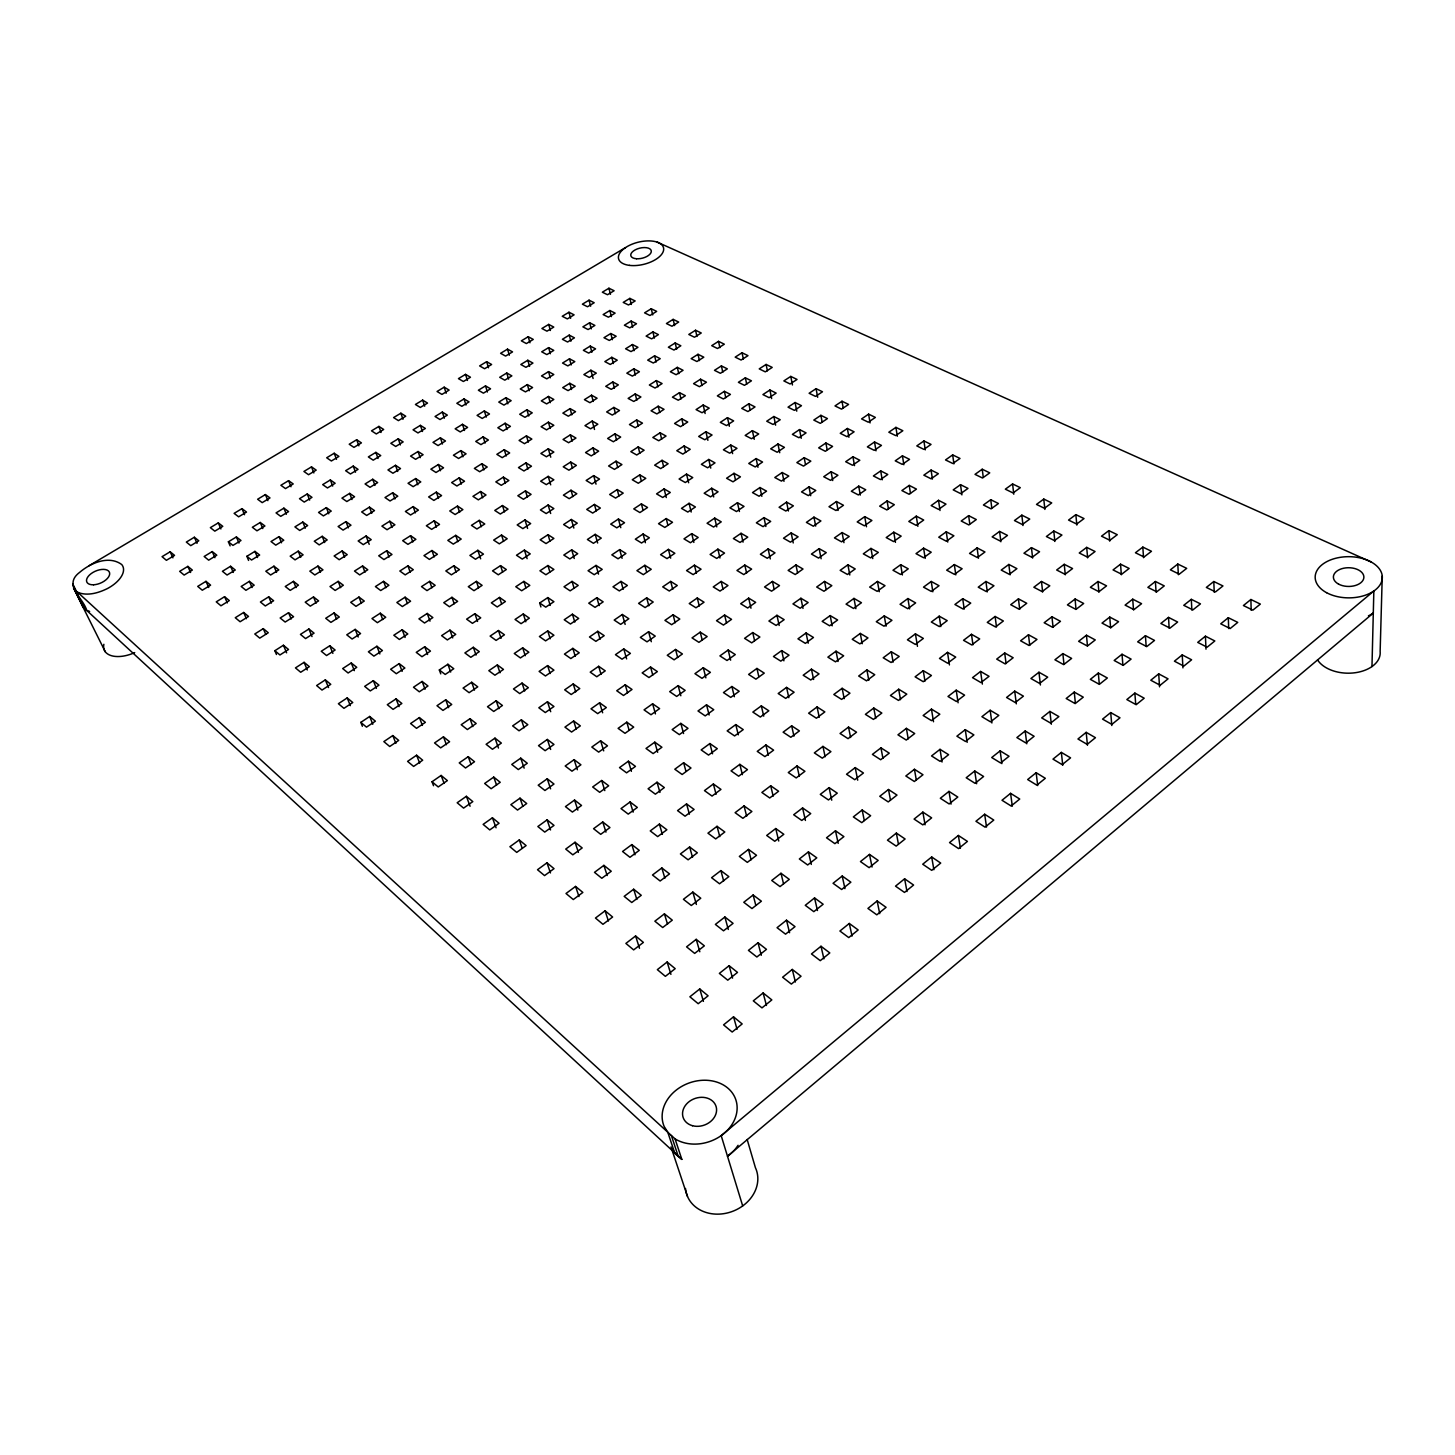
<?xml version="1.0" encoding="UTF-8"?>
<svg xmlns="http://www.w3.org/2000/svg" width="1455" height="1455" viewBox="0 0 1455 1455"><rect width="100%" height="100%" fill="white"/><g stroke="black" fill="none" stroke-linecap="round" stroke-linejoin="round"><path stroke-width="1.5" d="M1371.974 666.536L1373.847 591.021L721.189 1135.646L742.687 1205.922M1382.25 576.035L1380.14 651.494A32.556 20.77 1.3 0 1 1354.987 672.756A32.556 20.77 1.3 0 1 1317.539 659.915M81.826 603.025L82.499 605.971L72.823 584.965M733.538 1016.827L723.572 1024.866L732.174 1032.032L742.159 1023.938L733.538 1016.827L737.048 1029.285M763.129 992.947L753.308 1000.858L761.984 1007.879L771.823 999.912L763.129 992.947L766.439 1005.46M792.284 969.43L782.608 977.233L791.356 984.089L801.032 976.232L792.284 969.43L795.394 981.998M821.002 946.259L811.472 953.953L820.274 960.664L829.805 952.934L821.002 946.259L823.912 958.863M849.302 923.452L839.917 931.018L848.756 937.584L858.159 929.963L849.302 923.452L852.03 936.092M877.165 900.954L867.926 908.429L876.819 914.831L886.077 907.338L877.165 900.954L879.711 913.649M904.628 878.802L895.516 886.15L904.483 892.424L913.595 885.04L904.628 878.802L906.992 891.533M931.691 856.977L922.725 864.215L931.727 870.345L940.712 863.07L931.691 856.977L933.892 869.726M958.372 835.461L949.533 842.591L958.572 848.592L967.429 841.408L958.372 835.461L960.409 848.247M984.671 814.236L975.941 821.275L985.035 827.149L993.783 820.074L984.671 814.236L986.526 827.058M1010.588 793.339L1002.004 800.268L1011.134 806.015L1019.737 799.031L1010.588 793.339L1012.298 806.179M1036.16 772.714L1027.667 779.553L1036.851 785.173L1045.327 778.298L1036.16 772.714L1037.706 785.591M1061.35 752.399L1052.984 759.128L1062.205 764.639L1070.571 757.855L1061.35 752.399L1062.75 765.294M1086.194 732.356L1077.955 738.995L1087.194 744.378L1095.451 737.685L1086.194 732.356L1087.449 745.269M1110.711 712.586L1102.563 719.134L1111.856 724.408L1119.986 717.806L1110.711 712.586L1111.802 725.518M1134.864 693.089L1126.843 699.564L1136.155 704.711L1144.194 698.2L1134.864 693.089L1135.682 703.893M1158.707 673.865L1150.796 680.231L1160.144 685.269L1168.056 678.848L1158.707 673.865L1159.544 686.833M1182.224 654.895L1174.421 661.188L1183.788 666.117L1191.609 659.788L1182.224 654.895L1182.933 667.881M1205.431 636.181L1197.72 642.383L1207.123 647.202L1214.834 640.964L1205.431 636.181L1205.995 649.166M1228.311 617.702L1220.727 623.831L1230.148 628.56L1237.75 622.394L1228.311 617.702L1228.693 628.56M1250.9 599.496L1243.407 605.535L1252.846 610.154L1260.357 604.08L1250.9 599.496L1251.173 610.336M699.764 988.945L689.888 996.784L698.2 1003.714L708.094 995.82L699.764 988.945L703.42 1001.367M729.101 965.684L719.37 973.395L727.755 980.179L737.503 972.413L729.101 965.684L732.556 978.142M758.019 942.767L748.434 950.37L756.873 957.008L766.476 949.351L758.019 942.767L761.274 955.28M786.5 920.197L777.061 927.69L785.555 934.165L795.012 926.635L786.5 920.197L789.574 932.746M814.564 897.935L805.27 905.319L813.818 911.667L823.148 904.246L814.564 897.935L817.455 910.521M842.227 876.019L833.06 883.294L841.663 889.496L850.866 882.185L842.227 876.019L844.937 888.641M869.508 854.412L860.451 861.578L869.108 867.653L878.165 860.432L869.508 854.412L872.036 867.053M896.371 833.097L887.459 840.172L896.171 846.101L905.101 838.989L896.371 833.097L898.335 843.682M922.87 812.108L914.086 819.074L922.834 824.876L931.637 817.874L922.87 812.108L925.071 824.821M948.987 791.393L940.33 798.268L949.115 803.942L957.808 797.049L948.987 791.393L951.024 804.142M974.741 770.986L966.211 777.752L975.05 783.317L983.598 776.497L974.741 770.986L976.614 783.754M1000.149 750.853L991.728 757.528L1000.603 762.966L1009.043 756.254L1000.149 750.853L1001.877 763.639M1025.193 730.992L1016.881 737.576L1025.811 742.905L1034.123 736.285L1025.193 730.992L1026.775 743.814M1049.892 711.422L1041.707 717.915L1050.655 723.117L1058.876 716.588L1049.892 711.422L1051.328 724.244M1074.263 692.089L1066.188 698.509L1075.172 703.602L1083.266 697.163L1074.263 692.089L1075.336 702.801M1098.307 673.047L1090.341 679.358L1099.362 684.359L1107.346 677.994L1098.307 673.047L1099.271 683.759M1122.023 654.241L1114.166 660.479L1123.205 665.371L1131.099 659.097L1122.023 654.241L1122.878 664.971M1145.431 635.689L1137.665 641.855L1146.74 646.62L1154.524 640.436L1145.431 635.689L1146.158 646.438M1168.529 617.393L1160.854 623.468L1169.966 628.142L1177.641 622.031L1168.529 617.393L1169.147 628.142M1191.318 599.333L1183.752 605.316L1192.882 609.9L1200.466 603.88L1191.318 599.333L1191.845 610.082M1213.797 581.509L1206.341 587.42L1215.507 591.894L1222.964 585.947L1213.797 581.509L1214.234 592.276M667.136 962.01L657.351 969.648L665.371 976.341L675.193 968.666L667.136 962.01L670.919 974.377M696.218 939.348L686.578 946.859L694.672 953.407L704.347 945.841L696.218 939.348L699.819 951.752M724.899 916.996L715.387 924.416L723.535 930.818L733.065 923.361L724.899 916.996L728.282 929.454M753.144 894.989L743.778 902.282L751.98 908.557L761.383 901.209L753.144 894.989L755.818 905.392M780.989 873.273L771.75 880.475L780.026 886.604L789.283 879.366L780.989 873.273L783.518 883.712M808.434 851.884L799.341 858.977L807.671 864.979L816.782 857.85L808.434 851.884L811.29 864.434M835.497 830.787L826.531 837.789L834.897 843.664L843.9 836.625L835.497 830.787L838.189 843.373M862.178 809.999L853.339 816.91L861.76 822.639L870.636 815.709L862.178 809.999L864.288 820.511M888.496 789.501L879.766 796.303L888.241 801.923L896.989 795.085L888.496 789.501L890.46 800.032M914.449 769.277L905.828 775.988L914.358 781.499L922.979 774.751L914.449 769.277L916.268 779.825M940.021 749.343L931.546 755.945L940.094 761.347L948.605 754.69L940.021 749.343L942.058 762.02M965.265 729.664L956.899 736.194L965.502 741.468L973.886 734.902L965.265 729.664L967.157 742.377M990.164 710.258L981.907 716.697L990.546 721.862L998.821 715.387L990.164 710.258L991.91 722.99M1014.717 691.125L1006.569 697.472L1015.263 702.529L1023.411 696.145L1014.717 691.125L1016.317 703.874M1038.961 672.246L1030.922 678.503L1039.634 683.45L1047.691 677.157L1038.961 672.246L1040.416 684.996M1062.859 653.604L1054.93 659.788L1063.678 664.626L1071.626 658.406L1062.859 653.604L1063.969 664.262M1086.467 635.217L1078.628 641.328L1087.412 646.056L1095.251 639.927L1086.467 635.217L1087.449 645.875M1109.747 617.084L1102.017 623.104L1110.82 627.742L1118.568 621.685L1109.747 617.084L1110.62 627.742M1132.717 599.169L1125.097 605.116L1133.936 609.645L1141.575 603.68L1132.717 599.169L1133.5 609.845M1155.397 581.491L1147.868 587.365L1156.743 591.803L1164.273 585.892L1155.397 581.491L1156.07 592.167M1177.786 564.049L1170.366 569.833L1179.259 574.179L1186.698 568.359L1177.786 564.049L1178.368 574.725M1075.973 609.409L1083.666 603.479L1075.118 599.005L1067.424 604.898L1075.973 609.409L1075.118 599.005M635.599 935.965L625.886 943.422L633.653 949.897L643.383 942.404L635.599 935.965L639.491 948.278M664.426 913.867L654.859 921.197L662.698 927.526L672.283 920.16L664.426 913.867L667.518 924.161M692.853 892.079L683.432 899.299L691.307 905.501L700.764 898.226L692.853 892.079L696.381 904.464M720.88 870.599L711.586 877.711L719.534 883.785L728.846 876.619L720.88 870.599L723.662 880.948M748.507 849.411L739.34 856.431L747.343 862.379L756.527 855.304L748.507 849.411L751.126 859.796M775.733 828.532L766.694 835.461L774.751 841.263L783.808 834.297L775.733 828.532L778.734 841.008M802.596 807.943L793.684 814.764L801.796 820.456L810.726 813.581L802.596 807.943L805.415 820.456M829.077 787.628L820.293 794.375L828.459 799.941L837.262 793.157L829.077 787.628L831.733 800.177M855.213 767.603L846.537 774.242L854.74 779.698L863.433 773.005L855.213 767.603L857.704 780.171M880.966 747.852L872.418 754.399L880.675 759.728L889.241 753.144L880.966 747.852L882.912 758.328M906.392 728.355L897.953 734.83L906.247 740.049L914.704 733.538L906.392 728.355L908.211 738.867M931.473 709.131L923.143 715.514L931.491 720.625L939.821 714.205L931.473 709.131L933.51 721.753M956.208 690.179L947.987 696.472L956.372 701.474L964.592 695.144L956.208 690.179L958.099 702.801M980.615 671.446L972.522 677.666L980.925 682.559L989.054 676.32L980.615 671.446L982.361 684.105M1004.714 652.986L996.711 659.115L1005.169 663.917L1013.171 657.751L1004.714 652.986L1006.06 663.535M1028.485 634.762L1020.592 640.8L1029.085 645.493L1036.978 639.418L1028.485 634.762L1029.722 645.329M1051.947 616.774L1044.163 622.74L1052.674 627.341L1060.477 621.321L1051.947 616.774L1053.074 627.341M1097.979 581.491L1090.377 587.293L1098.962 591.712L1106.564 585.856L1097.979 581.491L1098.889 592.076M1120.55 564.176L1113.057 569.924L1121.66 574.234L1129.171 568.45L1120.55 564.176L1121.35 574.78M1142.83 547.098L1135.427 552.755L1144.066 556.992L1151.469 551.281L1142.83 547.098L1143.539 557.702M605.08 910.794L595.459 918.05L602.97 924.307L612.61 917.014L605.08 910.794L608.426 920.997M633.671 889.223L624.177 896.371L631.761 902.5L641.255 895.298L633.671 889.223L636.854 899.463M661.843 867.944L652.495 875.001L660.134 881.003L669.5 873.909L661.843 867.944L664.88 878.22M689.634 846.974L680.413 853.939L688.106 859.814L697.345 852.812L689.634 846.974L692.525 857.286M717.042 826.313L707.948 833.169L715.696 838.917L724.808 832.005L717.042 826.313L719.77 836.625M744.069 805.906L735.102 812.672L742.905 818.31L751.889 811.508L744.069 805.906L746.651 816.255M770.714 785.791L761.874 792.466L769.731 797.977L778.589 791.265L770.714 785.791L773.169 796.158M797.013 765.967L788.283 772.55L796.194 777.934L804.924 771.314L797.013 765.967L799.322 776.352M822.948 746.397L814.345 752.89L822.293 758.164L830.914 751.635L822.948 746.397L825.131 756.782M848.538 727.082L840.044 733.484L848.047 738.649L856.54 732.211L848.538 727.082L850.593 737.503M873.782 708.021L865.398 714.35L873.437 719.407L881.839 713.059L873.782 708.021L875.71 718.461M898.681 689.234L890.424 695.472L898.517 700.419L906.792 694.144L898.681 689.234L900.5 699.673M923.27 670.682L915.104 676.83L923.234 681.686L931.418 675.502L923.27 670.682L924.962 681.14M947.532 652.367L939.475 658.442L947.641 663.207L955.717 657.096L947.532 652.367L949.424 664.935M971.485 634.307L963.537 640.309L971.74 644.947L979.688 638.927L971.485 634.307L972.94 644.783M995.111 616.465L987.272 622.394L995.511 626.941L1003.368 620.994L995.111 616.465L996.475 626.96M1018.445 598.86L1010.716 604.698L1018.973 609.154L1026.739 603.279L1018.445 598.86L1019.7 609.354M1041.489 581.473L1033.85 587.238L1042.144 591.603L1049.801 585.801L1041.489 581.473L1042.635 591.985M1064.242 564.304L1056.676 570.014L1065.024 574.288L1072.571 568.559L1064.242 564.304L1065.278 574.816M1086.685 547.371L1079.246 552.991L1087.594 557.174L1095.069 551.518L1086.685 547.371L1087.631 557.883M1108.874 530.62L1101.508 536.186L1109.892 540.278L1117.276 534.694L1108.874 530.62L1109.71 541.151M575.562 886.422L566.013 893.497L573.288 899.554L582.855 892.442L575.562 886.422L578.981 896.571M603.898 865.361L594.495 872.345L601.824 878.274L611.245 871.254L603.898 865.361L607.172 875.546M631.834 844.591L622.558 851.484L629.96 857.304L639.254 850.357L631.834 844.591L634.962 854.812M659.388 824.112L650.24 830.914L657.696 836.607L666.863 829.768L659.388 824.112L662.371 834.352M686.56 803.924L677.557 810.617L685.05 816.2L694.09 809.453L686.56 803.924L689.397 814.182M713.387 783.99L704.475 790.611L712.041 796.067L720.952 789.41L713.387 783.99L716.078 794.285M739.831 764.348L731.047 770.859L738.667 776.206L747.452 769.64L739.831 764.348L742.377 774.642M765.912 744.96L757.255 751.38L764.93 756.618L773.605 750.143L765.912 744.96L768.349 755.272M791.665 725.827L783.117 732.174L790.829 737.285L799.395 730.901L791.665 725.827L793.957 736.157M817.073 706.948L808.634 713.205L816.401 718.224L824.84 711.913L817.073 706.948L819.238 717.297M842.154 688.306L833.824 694.49L841.627 699.4L849.956 693.18L842.154 688.306L844.191 698.673M866.889 669.918L858.686 676.029L866.525 680.831L874.746 674.702L866.889 669.918L868.817 680.303M891.315 651.767L883.203 657.787L891.097 662.498L899.208 656.441L891.315 651.767L893.115 662.152M915.431 633.853L907.429 639.8L915.341 644.419L923.361 638.436L915.431 633.853L917.45 646.329M939.221 616.174L931.327 622.031L939.293 626.559L947.205 620.648L939.221 616.174L940.803 626.578M962.719 598.714L954.916 604.498L962.919 608.918L970.74 603.098L962.719 598.714L964.192 609.118M985.926 581.473L978.233 587.183L986.254 591.512L993.965 585.765L985.926 581.473L987.29 591.894M1008.842 564.449L1001.222 570.087L1009.297 574.325L1016.918 568.65L1008.842 564.449L1010.097 574.87M1031.468 547.626L1023.956 553.209L1032.05 557.356L1039.561 551.754L1031.468 547.626L1032.613 558.065M1053.802 531.02L1046.381 536.531L1054.511 540.605L1061.932 535.058L1053.802 531.02L1054.857 541.46M1075.863 514.634L1068.552 520.072L1076.7 524.055L1084.03 518.58L1075.863 514.634L1076.827 525.073M546.971 862.815L537.513 869.726L544.552 875.601L554.028 868.653L546.971 862.815L550.463 872.927M575.052 842.245L565.722 849.083L572.833 854.831L582.182 847.956L575.052 842.245L578.399 852.394M602.752 821.966L593.567 828.695L600.715 834.333L609.936 827.568L602.752 821.966L605.953 832.133M630.07 801.96L621.012 808.598L628.233 814.109L637.326 807.434L630.07 801.96L633.143 812.145M657.042 782.226L648.093 788.774L655.368 794.175L664.335 787.592L657.042 782.226L659.952 792.429M683.632 762.747L674.811 769.222L682.14 774.496L690.98 768.004L683.632 762.747L685.851 770.932M709.876 743.541L701.164 749.925L708.549 755.09L717.279 748.688L709.876 743.541L712.532 753.781M735.775 724.59L727.173 730.883L734.611 735.939L743.232 729.61L735.775 724.59L738.285 734.83M761.329 705.875L752.853 712.077L760.328 717.042L768.822 710.804L761.329 705.875L763.73 716.133M786.555 687.397L778.189 693.526L785.718 698.4L794.103 692.234L786.555 687.397L788.828 697.691M811.454 669.173L803.196 675.229L810.762 679.994L819.038 673.901L811.454 669.173L813.6 679.467M836.025 651.185L827.877 657.151L835.497 661.825L843.664 655.805L836.025 651.185L838.062 661.479M860.287 633.416L852.248 639.309L859.905 643.874L867.962 637.945L860.287 633.416L862.215 643.728M884.258 615.883L876.292 621.703L884.003 626.177L891.951 620.321L884.258 615.883L886.059 626.196M907.902 598.551L900.045 604.298L907.793 608.699L915.65 602.916L907.902 598.551L909.593 608.881M931.255 581.454L923.507 587.129L931.273 591.421L939.039 585.728L931.255 581.454L932.837 591.803M954.335 564.576L946.678 570.178L954.48 574.379L962.137 568.741L954.335 564.576L955.808 574.907M977.105 547.898L969.539 553.427L977.378 557.556L984.962 551.991L977.105 547.898L978.488 558.247M999.603 531.421L992.146 536.877L1000.003 540.914L1007.478 535.422L999.603 531.421L1000.876 541.769M1021.828 515.143L1014.462 520.544L1022.356 524.509L1029.74 519.071L1021.828 515.143L1023.011 525.51M1043.781 499.065L1036.506 504.412L1044.435 508.286L1051.729 502.921L1043.781 499.065L1044.872 509.432M519.271 839.953L509.905 846.701L516.725 852.394L526.11 845.591L519.271 839.953L522.127 847.992M547.098 819.856L537.859 826.531L544.752 832.096L554.009 825.403L547.098 819.856L550.536 829.95M574.561 800.05L565.449 806.616L572.397 812.072L581.527 805.47L574.561 800.05L577.853 810.144M601.661 780.498L592.676 786.973L599.678 792.32L608.681 785.791L601.661 780.498L604.807 790.611M628.396 761.201L619.521 767.603L626.578 772.841L635.471 766.385L628.396 761.201L631.397 771.332M654.786 742.159L646.02 748.47L653.131 753.599L661.916 747.252L654.786 742.159L657.66 752.308M680.813 723.371L672.174 729.592L679.34 734.63L687.997 728.355L680.813 723.371L683.559 733.538M706.53 704.82L698 710.968L705.202 715.896L713.75 709.694L706.53 704.82L709.131 715.005M731.883 686.505L723.462 692.58L730.737 697.4L739.176 691.289L731.883 686.505L734.375 696.709M756.927 668.445L748.616 674.429L755.927 679.158L764.257 673.119L756.927 668.445L758.819 676.611M781.662 650.603L773.46 656.514L780.808 661.134L789.028 655.187L781.662 650.603L783.899 660.825M806.07 632.98L797.958 638.836L805.361 643.365L813.472 637.472L806.07 632.98L808.198 643.219M830.168 615.592L822.166 621.358L829.605 625.795L837.625 619.994L830.168 615.592L832.187 625.832M853.976 598.405L846.064 604.116L853.539 608.463L861.451 602.734L853.976 598.405L855.867 608.663M877.474 581.454L869.672 587.074L877.183 591.33L885.004 585.674L877.474 581.454L879.275 591.712M900.681 564.704L892.988 570.251L900.536 574.434L908.247 568.832L900.681 564.704L902.373 574.961M923.616 548.153L916.013 553.646L923.598 557.738L931.218 552.209L923.616 548.153L925.198 558.411M946.277 531.803L938.748 537.222L946.368 541.242L953.898 535.786L946.277 531.803L947.751 542.078M968.648 515.652L961.209 521.017L968.866 524.946L976.305 519.562L968.648 515.652L969.758 523.873M990.746 499.702L983.416 504.994L991.091 508.85L998.439 503.521L990.746 499.702L991.783 507.922M1012.589 483.951L1005.332 489.171L1013.044 492.954L1020.301 487.68L1012.589 483.951L1013.771 494.227M492.427 817.783L483.133 824.385L489.753 829.914L499.047 823.257L492.427 817.783L496.064 827.786M520.017 798.158L510.851 804.67L517.525 810.071L526.71 803.524L520.017 798.158L522.8 806.179M547.244 778.789L538.205 785.209L544.934 790.501L553.991 784.027L547.244 778.789L550.59 788.828M574.107 759.656L565.195 766.003L571.979 771.186L580.909 764.803L574.107 759.656L577.326 769.731M600.624 740.795L591.821 747.052L598.66 752.126L607.481 745.833L600.624 740.795L603.698 750.871M626.796 722.171L618.102 728.355L625.013 733.32L633.707 727.1L626.796 722.171L629.142 730.246M652.622 703.784L644.056 709.876L651.003 714.751L659.606 708.621L652.622 703.784L655.441 713.896M678.139 685.632L669.664 691.652L676.666 696.436L685.141 690.379L678.139 685.632L680.831 695.745M703.311 667.718L694.944 673.665L702.001 678.339L710.386 672.356L703.311 667.718L705.875 677.848M728.173 650.021L719.916 655.896L727.009 660.479L735.284 654.568L728.173 650.021L730.628 660.17M752.726 632.561L744.578 638.345L751.708 642.837L759.874 637.017L752.726 632.561L754.581 640.673M776.952 615.301L768.913 621.03L776.097 625.432L784.154 619.666L776.952 615.301L779.171 625.468M800.905 598.26L792.957 603.916L800.177 608.226L808.143 602.552L800.905 598.26L802.996 608.426M824.549 581.436L816.692 587.02L823.967 591.257L831.824 585.638L824.549 581.436L826.149 589.584M847.901 564.813L840.153 570.342L847.447 574.47L855.213 568.941L847.901 564.813L849.793 574.998M870.963 548.408L863.306 553.846L870.654 557.902L878.329 552.427L870.963 548.408L872.764 558.593M893.77 532.184L886.204 537.568L893.57 541.551L901.154 536.131L893.77 532.184L895.443 542.369M916.286 516.161L908.811 521.472L916.214 525.382L923.707 520.035L916.286 516.161L917.869 526.346M938.53 500.32L931.145 505.576L938.584 509.395L945.986 504.121L938.53 500.32L940.003 510.523M960.518 484.679L953.207 489.88L960.682 493.627L967.993 488.407L960.518 484.679L961.901 494.882M982.234 469.219L975.014 474.366L982.525 478.022L989.746 472.875L982.234 469.219L983.271 477.386M466.382 796.303L457.179 802.76L463.599 808.107L472.82 801.614L466.382 796.303L470.092 806.252M493.736 777.097L484.661 783.463L491.135 788.719L500.229 782.299L493.736 777.097L496.573 785.082M520.726 758.146L511.76 764.439L518.307 769.568L527.274 763.257L520.726 758.146L524.146 768.131M547.353 739.449L538.514 745.651L545.116 750.689L553.973 744.451L547.353 739.449L550.645 749.452M573.652 720.989L564.94 727.118L571.579 732.047L580.327 725.881L573.652 720.989L576.18 729.01M599.624 702.765L591.003 708.821L597.696 713.641L606.335 707.567L599.624 702.765L602.643 712.786M625.25 684.778L616.738 690.743L623.504 695.472L632.016 689.47L625.25 684.778L627.56 692.798M650.567 667.008L642.164 672.901L648.966 677.539L657.369 671.61L650.567 667.008L652.768 675.047M675.557 649.457L667.263 655.277L674.101 659.824L682.413 653.968L675.557 649.457L677.666 657.514M700.237 632.143L692.034 637.89L698.927 642.346L707.148 636.562L700.237 632.143L702.256 640.2M724.608 615.029L716.515 620.703L723.444 625.068L731.556 619.357L724.608 615.029L726.536 623.086M748.67 598.132L740.686 603.734L747.67 608.008L755.672 602.37L748.67 598.132L750.98 608.208M772.46 581.436L764.566 586.965L771.587 591.167L779.498 585.601L772.46 581.436L774.206 589.511M795.94 564.94L788.137 570.415L795.212 574.525L803.014 569.014L795.94 564.94L797.613 573.015M819.147 548.644L811.435 554.064L818.547 558.083L826.258 552.645L819.147 548.644L821.129 558.756M842.081 532.566L834.461 537.895L841.59 541.842L849.229 536.477L842.081 532.566L843.955 542.66M864.725 516.652L857.195 521.927L864.379 525.801L871.909 520.49L864.725 516.652L866.489 526.765M887.114 500.938L879.675 506.158L886.877 509.941L894.334 504.703L887.114 500.938L888.441 509.032M909.23 485.406L901.882 490.571L909.12 494.282L916.468 489.098L909.23 485.406L910.484 493.5M931.091 470.074L923.834 475.167L931.091 478.804L938.366 473.693L931.091 470.074L932.4 479.059M952.679 454.906L945.514 459.944L952.825 463.508L960.009 458.452L952.679 454.906L953.916 463.89M432.008 781.753L441.12 775.442L447.376 780.608L438.228 786.955L432.008 781.753L433.535 785.718M468.237 756.673L459.234 762.893L465.527 767.985L474.53 761.729L468.237 756.673L471.129 764.602M494.991 738.14L486.115 744.287L492.445 749.27L501.357 743.087L494.991 738.14L498.465 748.052M521.399 719.825L512.633 725.899L519.035 730.792L527.819 724.681L521.399 719.825L524.073 727.773M547.48 701.765L538.823 707.767L545.279 712.55L553.955 706.512L547.48 701.765L550.699 711.713M573.234 683.923L564.686 689.834L571.197 694.526L579.763 688.579L573.234 683.923L575.707 691.889M598.66 666.299L590.221 672.155L596.786 676.757L605.244 670.864L598.66 666.299L601.042 674.283M623.777 648.912L615.447 654.677L622.049 659.188L630.397 653.386L623.777 648.912L626.614 658.897M648.584 631.725L640.346 637.417L647.002 641.837L655.241 636.108L648.584 631.725L651.294 641.71M673.083 614.756L664.935 620.376L671.646 624.704L679.794 619.048L673.083 614.756L675.156 622.758M697.272 597.987L689.234 603.552L695.981 607.79L704.038 602.206L697.272 597.987L699.273 605.989M721.171 581.418L713.241 586.929L720.025 591.076L727.973 585.547L721.171 581.418L723.08 589.439M744.796 565.067L736.957 570.487L743.778 574.58L751.635 569.105L744.796 565.067L746.615 573.088M768.131 548.899L760.383 554.264L767.24 558.265L775.006 552.864L768.131 548.899L770.295 558.92M791.174 532.93L783.518 538.223L790.429 542.151L798.104 536.822L791.174 532.93L793.23 542.951M813.963 517.143L806.397 522.381L813.345 526.219L820.911 520.963L813.963 517.143L815.691 526.055M836.461 501.538L828.986 506.722L835.97 510.487L843.464 505.285L836.461 501.538L838.116 510.469M858.723 486.134L851.339 491.244L858.341 494.936L865.743 489.789L858.723 486.134L860.287 495.064M880.712 470.893L873.4 475.949L880.457 479.568L887.768 474.494L880.712 470.893L882.185 479.823M902.446 455.833L895.225 460.835L902.3 464.381L909.539 459.362L902.446 455.833L903.846 464.763M923.925 440.956L916.796 445.903L923.907 449.377L931.036 444.412L923.925 440.956L925.235 449.886M416.603 755.218L407.582 761.383L413.62 766.421L422.678 760.219L416.603 755.218L419.658 763.075M443.466 736.83L434.554 742.941L440.665 747.87L449.595 741.741L443.466 736.83L446.412 744.705M470.001 718.697L461.199 724.717L467.364 729.555L476.185 723.499L470.001 718.697L472.82 726.572M496.191 700.783L487.498 706.73L493.718 711.459L502.43 705.493L496.191 700.783L498.92 708.676M522.054 683.086L513.47 688.961L519.744 693.599L528.347 687.706L522.054 683.086L524.673 690.998M547.607 665.608L539.114 671.41L545.443 675.975L553.937 670.137L547.607 665.608L550.117 673.538M572.833 648.366L564.449 654.095L570.833 658.551L579.217 652.804L572.833 648.366L575.252 656.278M597.75 631.306L589.475 636.981L595.895 641.346L604.189 635.671L597.75 631.306L600.078 639.254M622.358 614.483L614.192 620.066L620.667 624.359L628.851 618.739L622.358 614.483L625.141 624.413M646.675 597.841L638.6 603.37L645.111 607.572L653.204 602.024L646.675 597.841L648.821 605.789M670.7 581.418L662.716 586.874L669.282 591.003L677.266 585.51L670.7 581.418L672.756 589.366M694.435 565.177L686.56 570.578L693.162 574.616L701.055 569.196L694.435 565.177L696.399 573.143M717.879 549.135L710.095 554.464L716.751 558.429L724.535 553.082L717.879 549.135L719.97 557.993M741.068 533.294L733.375 538.55L740.049 542.442L747.761 537.15L741.068 533.294L743.05 542.133M763.966 517.616L756.364 522.818L763.075 526.637L770.695 521.417L763.966 517.616L765.857 526.474M786.591 502.139L779.08 507.286L785.846 511.014L793.375 505.849L786.591 502.139L788.41 510.996M808.962 486.843L801.541 491.917L808.325 495.591L815.782 490.481L808.962 486.843L810.69 495.7M831.078 471.711L823.73 476.731L830.569 480.332L837.916 475.276L831.078 471.711L832.715 480.568M852.939 456.761L845.682 461.726L852.539 465.254L859.814 460.271L852.939 456.761L854.503 465.618M874.546 441.993L867.362 446.885L874.273 450.341L881.457 445.412L874.546 441.993L876.019 450.832M895.916 427.37L888.823 432.226L895.734 435.609L902.846 430.735L895.916 427.37L897.299 436.227M392.795 735.557L383.847 741.614L389.722 746.506L398.688 740.413L392.795 735.557L395.887 743.378M419.422 717.57L410.583 723.535L416.512 728.337L425.369 722.335L419.422 717.57L422.405 725.408M445.721 699.8L436.991 705.711L442.975 710.404L451.723 704.475L445.721 699.8L448.595 707.639M471.693 682.268L463.072 688.088L469.11 692.689L477.749 686.851L471.693 682.268L474.457 690.106M497.355 664.935L488.825 670.682L494.918 675.211L503.466 669.427L497.355 664.935L500.011 672.792M522.691 647.821L514.27 653.495L520.417 657.933L528.838 652.222L522.691 647.821L525.255 655.696M547.717 630.906L539.405 636.526L545.607 640.873L553.918 635.235L547.717 630.906L550.172 638.781M572.433 614.21L564.231 619.757L570.469 624.013L578.69 618.448L572.433 614.21L574.816 622.085M596.859 597.714L588.748 603.188L595.04 607.372L603.17 601.861L596.859 597.714L599.151 605.589M620.994 581.4L612.992 586.82L619.321 590.912L627.36 585.474L620.994 581.4L623.195 589.293M644.838 565.304L636.926 570.651L643.31 574.652L651.24 569.287L644.838 565.304L646.602 571.87M668.409 549.372L660.588 554.664L667.008 558.593L674.847 553.282L668.409 549.372L670.664 558.156M691.707 533.639L683.977 538.877L690.434 542.733L698.182 537.477L691.707 533.639L693.853 542.424M714.714 518.089L707.075 523.254L713.587 527.037L721.244 521.854L714.714 518.089L716.769 526.874M737.467 502.721L729.919 507.831L736.466 511.542L744.032 506.413L737.467 502.721L739.431 511.505M759.965 487.534L752.49 492.59L759.074 496.228L766.549 491.153L759.965 487.534L761.838 496.319M782.19 472.529L774.806 477.513L781.426 481.078L788.81 476.058L782.19 472.529L783.99 481.314M804.16 457.67L796.867 462.599L803.524 466.109L810.835 461.144L804.16 457.67L805.452 464.272M825.894 442.993L818.674 447.867L825.367 451.305L832.587 446.412L825.894 442.993L827.113 449.595M847.374 428.479L840.244 433.299L846.956 436.664L854.103 431.826L847.374 428.479L848.92 437.282M868.617 414.148L861.56 418.913L868.308 422.205L875.364 417.421L868.617 414.148L870.072 422.932M360.804 722.389L369.679 716.46L375.39 721.189L366.496 727.136L360.804 722.389L362.386 726.263M396.069 698.855L387.303 704.693L393.068 709.367L401.853 703.474L396.069 698.855L399.07 706.639M422.132 681.449L413.493 687.233L419.295 691.798L427.97 685.996L422.132 681.449L425.042 689.252M439.337 669.973L447.885 664.262L453.778 668.718L445.212 674.447L439.337 669.973L440.756 673.865M473.33 647.293L464.891 652.931L470.802 657.314L479.277 651.658L473.33 647.293L476.04 655.096M498.465 630.524L490.117 636.09L496.082 640.4L504.449 634.798L498.465 630.524L501.066 638.327M523.291 613.955L515.052 619.448L521.072 623.668L529.329 618.157L523.291 613.955L525.801 621.776M539.678 603.007L547.826 597.587L553.918 601.697L545.752 607.153L539.678 603.007L540.896 606.935M572.051 581.4L564.013 586.765L570.142 590.839L578.199 585.437L572.051 581.4L573.998 587.929M596.023 565.413L588.056 570.724L594.222 574.707L602.206 569.378L596.023 565.413L598.514 574.125M619.685 549.608L611.827 554.864L618.048 558.775L625.923 553.5L619.685 549.608L622.085 558.32M643.092 534.003L635.326 539.187L641.564 543.006L649.348 537.804L643.092 534.003L645.383 542.715M666.208 518.562L658.533 523.691L664.826 527.438L672.519 522.29L666.208 518.562L667.863 525.091M689.07 503.303L681.486 508.377L687.815 512.051L695.417 506.977L689.07 503.303L691.198 512.033M711.677 488.225L704.165 493.227L710.549 496.846L718.061 491.808L711.677 488.225L713.696 496.937M734.011 473.312L726.591 478.258L733.011 481.805L740.431 476.84L734.011 473.312L735.466 479.859M756.109 458.58L748.761 463.472L755.218 466.946L762.566 462.035L756.109 458.58L757.964 467.291M777.952 443.993L770.695 448.831L777.17 452.25L784.427 447.376L777.952 443.993L779.716 452.723M799.541 429.589L792.375 434.372L798.886 437.719L806.07 432.899L799.541 429.589L801.232 438.301M820.893 415.33L813.8 420.077L820.347 423.35L827.44 418.585L820.893 415.33L822.111 421.877M842.009 401.234L834.988 405.927L841.572 409.128L848.592 404.435L842.009 401.234L843.154 407.782M347.199 697.909L338.397 703.711L343.944 708.33L352.765 702.51L347.199 697.909L350.346 705.639M373.353 680.667L364.678 686.378L370.279 690.925L378.973 685.16L373.353 680.667L376.409 688.397M399.197 663.607L390.631 669.264L396.287 673.72L404.872 668.027L399.197 663.607L402.144 671.355M424.733 646.766L416.257 652.367L421.968 656.714L430.462 651.094L424.733 646.766L427.57 654.514M449.959 630.124L441.593 635.653L447.358 639.927L455.742 634.38L449.959 630.124L452.705 637.89M474.894 613.701L466.619 619.157L472.439 623.34L480.732 617.848L474.894 613.701L477.531 621.449M499.52 597.441L491.354 602.843L497.21 606.953L505.412 601.533L499.52 597.441L501.648 603.916M523.873 581.4L515.779 586.729L521.69 590.748L529.802 585.401L523.873 581.4L525.91 587.875M547.917 565.522L539.932 570.797L545.898 574.743L553.9 569.451L547.917 565.522L549.899 572.015M571.706 549.845L563.812 555.046L569.814 558.938L577.708 553.7L571.706 549.845L574.234 558.484M595.204 534.349L587.402 539.496L593.44 543.297L601.261 538.132L595.204 534.349L597.641 542.988M618.43 519.017L610.718 524.109L616.811 527.838L624.541 522.727L618.43 519.017L620.776 527.674M641.4 503.885L633.762 508.904L639.909 512.56L647.548 507.504L641.4 503.885L643.092 510.359M664.098 488.898L656.569 493.882L662.734 497.464L670.282 492.463L664.098 488.898L666.281 497.555M686.542 474.094L679.085 479.004L685.305 482.533L692.762 477.586L686.542 474.094L688.633 482.751M708.749 459.453L701.365 464.327L707.621 467.764L715.005 462.89L708.749 459.453L710.749 468.11M730.683 444.975L723.408 449.795L729.683 453.178L736.976 448.34L730.683 444.975L732.611 453.633M752.399 430.662L745.178 435.427L751.508 438.737L758.71 433.972L752.399 430.662L754.236 439.319M773.86 416.512L766.73 421.223L773.078 424.478L780.207 419.749L773.86 416.512L775.606 425.169M795.085 402.508L788.028 407.164L794.412 410.365L801.469 405.69L795.085 402.508L796.758 411.165M816.073 388.667L809.107 393.268L815.509 396.397L822.493 391.777L816.073 388.667L817.674 397.306M325.338 679.867L316.626 685.56L322.01 690.052L330.758 684.341L325.338 679.867L328.521 687.542M351.273 662.971L342.671 668.573L348.109 672.992L356.748 667.336L351.273 662.971L354.347 670.646M376.9 646.256L368.388 651.804L373.899 656.132L382.429 650.549L376.9 646.256L379.864 653.95M402.217 629.76L393.814 635.235L399.361 639.473L407.8 633.962L402.217 629.76L405.09 637.454M427.243 613.446L418.931 618.848L424.533 623.013L432.863 617.575L427.243 613.446L430.007 621.139M451.959 597.314L443.757 602.679L449.413 606.753L457.634 601.37L451.959 597.314L454.196 603.734M476.403 581.382L468.292 586.674L473.984 590.675L482.114 585.365L476.403 581.382L478.55 587.82M500.556 565.631L492.536 570.869L498.283 574.798L506.322 569.542L500.556 565.631L502.63 572.07M524.418 550.081L516.489 555.246L522.29 559.084L530.238 553.9L524.418 550.081L527.11 558.647M548.026 534.694L540.187 539.787L546.025 543.57L553.882 538.441L548.026 534.694L549.954 541.115M571.342 519.471L563.612 524.528L569.487 528.238L577.253 523.163L571.342 519.471L573.852 528.056M594.422 504.43L586.747 509.432L592.694 513.069L600.351 508.05L594.422 504.43L596.223 510.869M617.211 489.571L609.645 494.5L615.611 498.065L623.195 493.118L617.211 489.571L618.957 496.01M639.764 474.876L632.27 479.75L638.29 483.242L645.784 478.349L639.764 474.876L641.437 481.314M662.061 460.326L654.659 465.163L660.716 468.583L668.118 463.745L662.061 460.326L663.662 466.764M684.105 445.957L676.793 450.723L682.868 454.087L690.216 449.304L684.105 445.957L685.651 452.396M705.911 431.735L698.673 436.464L704.802 439.756L712.059 435.009L705.911 431.735L707.894 440.319M727.482 417.676L720.316 422.35L726.481 425.588L733.647 420.895L727.482 417.676L729.373 426.26M748.816 403.763L741.723 408.382L747.925 411.565L755.018 406.927L748.816 403.763L750.18 410.201M769.913 390.013L762.911 394.578L769.131 397.688L776.152 393.105L769.913 390.013L771.641 398.597M790.774 376.409L783.845 380.919L790.101 383.975L797.049 379.446L790.774 376.409L792.448 384.975M304.095 662.334L295.456 667.9L300.694 672.265L309.351 666.663L304.095 662.334L307.278 669.955M329.794 645.747L321.264 651.258L326.557 655.55L335.105 650.021L329.794 645.747L332.886 653.386M355.202 629.378L346.763 634.817L352.11 639.018L360.567 633.562L355.202 629.378L358.203 637.017M380.301 613.192L371.971 618.557L377.372 622.685L385.721 617.284L380.301 613.192L382.72 619.557M405.108 597.187L396.869 602.497L402.344 606.553L410.583 601.206L405.108 597.187L407.455 603.57M429.643 581.382L421.495 586.62L427.006 590.603L435.172 585.328L429.643 581.382L431.899 587.765M453.887 565.74L445.83 570.942L451.396 574.834L459.453 569.614L453.887 565.74L456.07 572.124M477.84 550.299L469.892 555.428L475.494 559.247L483.46 554.1L477.84 550.299L480.659 558.811M501.538 535.022L493.663 540.096L499.32 543.843L507.195 538.75L501.538 535.022L503.576 541.406M524.964 519.926L517.18 524.928L522.872 528.62L530.675 523.582L524.964 519.926L527.583 528.438M548.117 504.994L540.423 509.941L546.171 513.56L553.864 508.577L548.117 504.994L550.663 513.506M571.015 490.226L563.412 495.137L569.196 498.665L576.817 493.736L571.015 490.226L572.852 496.628M593.658 475.621L586.147 480.477L591.967 483.951L599.496 479.077L593.658 475.621L596.023 484.151M616.047 461.18L608.608 465.982L614.465 469.383L621.922 464.582L616.047 461.18L617.757 467.582M638.199 446.903L630.833 451.65L636.744 454.997L644.11 450.232L638.199 446.903L639.836 453.305M660.097 432.79L652.822 437.482L658.751 440.756L666.044 436.045L660.097 432.79L661.679 439.174M681.758 418.822L674.574 423.46L680.54 426.679L687.742 422.023L681.758 418.822L683.286 425.206M703.183 404.999L696.072 409.601L702.074 412.747L709.203 408.146L703.183 404.999L705.129 413.529M724.39 391.34L717.351 395.869L723.39 398.979L730.428 394.414L724.39 391.34L725.79 397.724M745.36 377.809L738.394 382.301L744.469 385.339L751.435 380.828L745.36 377.809L746.706 384.211M766.112 364.441L759.219 368.879L765.312 371.862L772.223 367.406L766.112 364.441L767.385 370.825M274.85 650.712L283.416 645.256L288.526 649.476L279.942 654.968L274.85 650.712L276.468 654.514M308.897 628.996L300.439 634.398L305.586 638.581L314.062 633.143L308.897 628.996L312.007 636.581M334.086 612.937L325.72 618.284L330.922 622.376L339.306 617.011L334.086 612.937L336.596 619.266M358.967 597.059L350.71 602.334L355.966 606.353L364.259 601.061L358.967 597.059L361.404 603.389M383.574 581.363L375.408 586.583L380.719 590.53L388.903 585.292L383.574 581.363L385.939 587.711M407.909 565.85L399.834 571.015L405.199 574.87L413.293 569.705L407.909 565.85L410.201 572.197M431.953 550.517L423.969 555.61L429.389 559.411L437.391 554.282L431.953 550.517L434.172 556.865M455.724 535.349L447.831 540.387L453.287 544.115L461.199 539.059L455.724 535.349L457.87 541.697M479.241 520.363L471.438 525.346L476.931 528.983L484.77 523.982L479.241 520.363L481.314 526.71M502.484 505.54L494.773 510.45L500.32 514.033L508.05 509.105L502.484 505.54L504.485 511.887M525.473 490.881L517.835 495.737L523.436 499.265L531.075 494.373L525.473 490.881L527.419 497.228M548.208 476.367L540.66 481.187L546.298 484.642L553.864 479.804L548.208 476.367L550.699 484.842M570.687 462.035L563.231 466.8L568.905 470.183L576.38 465.4L570.687 462.035L572.506 468.383M592.931 447.849L585.547 452.56L591.257 455.888L598.66 451.159L592.931 447.849L594.677 454.196M614.919 433.826L607.626 438.482L613.373 441.738L620.685 437.064L614.919 433.826L616.611 440.174M636.672 419.949L629.451 424.551L635.235 427.752L642.473 423.132L636.672 419.949L638.29 426.297M658.206 406.218L651.058 410.783L656.878 413.929L664.044 409.346L658.206 406.218L659.77 412.565M679.503 392.65L672.428 397.16L678.285 400.234L685.36 395.705L679.503 392.65L680.995 398.979M700.564 379.209L693.562 383.665L699.455 386.703L706.457 382.21L700.564 379.209L702.001 385.557M721.407 365.914L714.478 370.334L720.407 373.298L727.336 368.861L721.407 365.914L722.789 372.262M742.032 352.765L735.175 357.13L741.122 360.04L747.997 355.657L742.032 352.765L743.36 359.094M263.282 628.633L254.789 633.998L259.754 638.127L268.266 632.761L263.282 628.633L265.701 634.289M288.545 612.701L280.16 617.993L285.162 622.049L293.583 616.738L288.545 612.701L291.164 618.975M313.516 596.95L305.223 602.17L310.297 606.153L318.609 600.897L313.516 596.95L316.044 603.225M338.197 581.363L329.994 586.529L335.123 590.439L343.344 585.256L338.197 581.363L340.652 587.656M362.604 565.959L354.493 571.069L359.676 574.907L367.788 569.778L362.604 565.959L364.987 572.251M386.739 550.736L378.718 555.792L383.938 559.557L391.977 554.482L386.739 550.736L389.049 557.029M410.583 535.676L402.671 540.678L407.946 544.37L415.875 539.35L410.583 535.676L412.838 541.969M434.19 520.799L426.351 525.746L431.662 529.365L439.519 524.4L434.19 520.799L436.354 527.092M457.507 506.067L449.759 510.96L455.124 514.524L462.89 509.614L457.507 506.067L459.616 512.378M480.587 491.517L472.93 496.355L478.331 499.847L486.006 494.991L480.587 491.517L482.624 497.81M503.412 477.113L495.828 481.896L501.284 485.315L508.868 480.514L503.412 477.113L505.376 483.406M525.982 462.872L518.471 467.601L523.964 470.965L531.475 466.218L525.982 462.872L527.874 469.165M548.299 448.777L540.878 453.469L546.425 456.761L553.846 452.069L548.299 448.777L550.754 457.179M570.378 434.845L563.049 439.483L568.614 442.72L575.962 438.064L570.378 434.845L572.161 441.156M592.221 421.059L584.965 425.642L590.585 428.825L597.841 424.223L592.221 421.059L594.513 429.461M613.846 407.418L606.662 411.947L612.3 415.075L619.503 410.528L613.846 407.418L615.483 413.729M635.217 393.941L628.124 398.415L633.798 401.471L640.909 396.979L635.217 393.941L636.817 400.234M656.369 380.592L649.348 385.011L655.059 388.03L662.098 383.574L656.369 380.592L657.915 386.885M677.303 367.369L670.355 371.753L676.102 374.717L683.068 370.298L677.303 367.369L678.794 373.662M698.018 354.311L691.143 358.639L696.927 361.531L703.82 357.184L698.018 354.311L699.437 360.585M718.515 341.361L711.713 345.672L717.515 348.509L724.335 344.198L718.515 341.361L719.879 347.654M243.676 612.464L235.274 617.72L240.093 621.74L248.532 616.465L243.676 612.464L246.386 618.702M268.72 596.823L260.409 602.006L265.301 605.971L273.631 600.751L268.72 596.823L271.358 603.061M293.474 581.363L285.253 586.492L290.2 590.366L298.439 585.219L293.474 581.363L296.038 587.602M317.954 566.068L309.824 571.142L314.826 574.961L322.974 569.851L317.954 566.068L320.446 572.306M342.161 550.954L334.123 555.974L339.179 559.72L347.218 554.664L342.161 550.954L344.58 557.192M366.096 536.004L358.148 540.969L363.241 544.643L371.207 539.66L366.096 536.004L369.206 544.334M389.776 521.217L381.901 526.128L387.048 529.729L394.923 524.8L389.776 521.217L392.032 527.474M413.184 506.595L405.399 511.451L410.583 514.997L418.385 510.123L413.184 506.595L415.366 512.851M436.336 492.136L428.643 496.937L433.881 500.411L441.574 495.591L436.336 492.136L438.464 498.392M459.234 477.84L451.632 482.587L456.906 485.988L464.527 481.223L459.234 477.84L461.29 484.097M481.878 463.69L474.366 468.401L479.677 471.729L487.207 467.019L481.878 463.69L483.878 469.947M504.285 449.704L496.846 454.342L502.211 457.634L509.668 452.96L504.285 449.704L506.213 455.961M526.455 435.863L519.089 440.447L524.491 443.684L531.857 439.064L526.455 435.863L528.329 442.12M548.389 422.168L541.096 426.715L546.534 429.88L553.828 425.297L548.389 422.168L550.19 428.407M570.087 408.619L562.867 413.111L568.341 416.221L575.562 411.692L570.087 408.619L571.815 414.857M591.548 395.196L584.419 399.652L589.93 402.708L597.077 398.234L591.548 395.196L593.24 401.453M612.791 381.938L605.735 386.339L611.282 389.34L618.339 384.902L612.791 381.938L614.41 388.194M633.816 368.806L626.832 373.171L632.398 376.099L639.4 371.734L633.816 368.806L635.38 375.063M654.605 355.82L647.693 360.131L653.313 363.022L660.224 358.676L654.605 355.82L656.114 362.059M675.193 342.962L668.354 347.236L673.992 350.055L680.849 345.781L675.193 342.962L676.648 349.2M695.563 330.249L688.797 334.468L694.471 337.233L701.255 332.995L695.563 330.249L696.963 336.487M224.579 596.696L216.249 601.861L220.96 605.789L229.308 600.606L224.579 596.696L227.307 602.897M249.405 581.345L241.166 586.456L245.931 590.293L254.189 585.183L249.405 581.345L252.061 587.547M273.958 566.177L265.81 571.215L270.63 574.998L278.796 569.924L273.958 566.177L276.541 572.379M298.239 551.154L290.182 556.156L295.038 559.866L303.113 554.846L298.239 551.154L300.73 557.374M322.246 536.313L314.28 541.242L319.191 544.898L327.175 539.951L322.246 536.313L324.665 542.533M345.981 521.636L338.106 526.51L343.071 530.093L350.964 525.2L345.981 521.636L348.345 527.856M369.479 507.122L361.677 511.942L366.678 515.452L374.499 510.614L369.479 507.122L371.753 513.324M392.704 492.754L384.993 497.537L390.049 500.975L397.779 496.191L392.704 492.754L394.923 498.974M415.675 478.55L408.037 483.278L413.147 486.661L420.786 481.914L415.675 478.55L417.821 484.77M438.41 464.509L430.862 469.165L435.991 472.493L443.557 467.801L438.41 464.509L440.483 470.711M460.889 450.613L453.414 455.215L458.598 458.489L466.091 453.851L460.889 450.613L462.908 456.815M483.133 436.846L475.749 441.429L480.968 444.63L488.371 440.028L483.133 436.846L485.097 443.066M505.14 423.241L497.828 427.77L503.103 430.916L510.414 426.37L505.14 423.241L507.031 429.461M526.91 409.783L519.69 414.257L524.982 417.33L532.239 412.856L526.91 409.783L528.747 415.985M548.462 396.451L541.315 400.889L546.644 403.908L553.828 399.47L548.462 396.451L550.245 402.671M569.796 383.283L562.703 387.648L568.087 390.631L575.18 386.23L569.796 383.283L571.506 389.485M590.894 370.225L583.873 374.572L589.293 377.482L596.314 373.135L590.894 370.225L593.094 378.5M611.773 357.312L604.844 361.604L610.282 364.478L617.229 360.167L611.773 357.312L613.373 363.514M632.452 344.544L625.577 348.782L631.052 351.601L637.945 347.327L632.452 344.544L633.998 350.728M652.895 331.885L646.111 336.087L651.622 338.851L658.424 334.632L652.895 331.885L654.386 338.087M673.156 319.373L666.426 323.537L671.974 326.247L678.703 322.064L673.156 319.373L674.593 325.556M205.973 581.345L197.716 586.401L202.3 590.221L210.593 585.146L205.973 581.345L208.72 587.493M230.599 566.268L222.415 571.288L227.071 575.034L235.255 570.014L230.599 566.268L233.255 572.433M246.859 556.319L254.934 551.372L259.645 555.028L251.551 560.011L246.859 556.319L248.587 560.43M279.014 536.64L271.012 541.533L275.759 545.152L283.78 540.223L279.014 536.64L281.524 542.788M302.822 522.054L294.91 526.892L299.712 530.457L307.642 525.582L302.822 522.054L305.259 528.22M326.375 507.631L318.554 512.433L323.392 515.907L331.231 511.105L326.375 507.631L328.757 513.797M349.673 493.372L341.943 498.119L346.836 501.538L354.584 496.773L349.673 493.372L351.983 499.538M372.716 479.259L365.078 483.951L370.007 487.316L377.663 482.605L372.716 479.259L374.954 485.424M395.524 465.309L387.958 469.947L392.923 473.239L400.525 468.583L395.524 465.309L397.688 471.475M418.076 451.505L410.583 456.088L415.603 459.325L423.114 454.724L418.076 451.505L420.186 457.67M440.41 437.828L432.99 442.375L438.046 445.557L445.485 440.992L440.41 437.828L442.447 443.993M462.49 424.314L455.16 428.807L460.253 431.935L467.601 427.424L462.49 424.314L464.472 430.48M484.333 410.928L477.076 415.384L482.223 418.44L489.498 413.984L484.333 410.928L486.261 417.094M505.958 397.688L498.774 402.089L503.957 405.108L511.16 400.689L505.958 397.688L507.831 403.853M527.365 384.593L520.253 388.94L525.473 391.904L532.603 387.539L527.365 384.593L529.165 390.758M548.553 371.625L541.515 375.936L546.771 378.846L553.809 374.517L548.553 371.625L550.281 377.791M569.505 358.803L562.539 363.059L567.832 365.914L574.816 361.622L569.505 358.803L571.197 364.95M590.257 346.09L583.364 350.309L588.693 353.11L595.586 348.873L590.257 346.09L591.894 352.256M610.791 333.522L603.971 337.706L609.318 340.452L616.156 336.25L610.791 333.522L612.373 339.67M631.124 321.082L624.377 325.211L629.76 327.902L636.526 323.756L631.124 321.082L632.652 327.229M651.258 308.751L644.565 312.843L649.985 315.499L656.678 311.388L651.258 308.751L652.731 314.898M187.841 566.377L179.656 571.342L184.13 575.071L192.333 570.087L187.841 566.377L190.587 572.488M212.248 551.572L204.155 556.483L208.665 560.157L216.795 555.21L212.248 551.572L214.922 557.683M228.38 541.806L236.383 536.95L240.984 540.514L232.946 545.407L228.38 541.806L230.126 545.88M260.263 522.472L252.333 527.274L256.971 530.802L264.919 525.982L260.263 522.472L262.791 528.583M283.889 508.141L276.05 512.906L280.724 516.361L288.581 511.596L283.889 508.141L286.344 514.27M307.26 493.973L299.494 498.683L304.222 502.084L311.988 497.355L307.26 493.973L309.642 500.102M330.358 479.968L322.683 484.624L327.466 487.952L335.141 483.278L330.358 479.968L332.686 486.079M353.238 466.091L345.635 470.711L350.455 473.984L358.057 469.365L353.238 466.091L355.493 472.22M375.863 452.378L368.351 456.925L373.207 460.162L380.737 455.579L375.863 452.378L378.045 458.489M398.252 438.81L390.813 443.302L395.724 446.467L403.162 441.938L398.252 438.81L400.38 444.921M420.404 425.369L413.056 429.825L417.985 432.935L425.369 428.461L420.404 425.369L422.477 431.48M442.338 412.074L435.045 416.494L440.028 419.549L447.322 415.112L442.338 412.074L444.339 418.185M464.036 398.925L456.834 403.29L461.835 406.291L469.056 401.889L464.036 398.925L465.982 405.036M485.515 385.902L478.368 390.231L483.424 393.159L490.571 388.812L485.515 385.902L487.389 392.013M506.758 373.007L499.702 377.3L504.794 380.173L511.869 375.881L506.758 373.007L508.595 379.118M527.801 360.258L520.817 364.496L525.946 367.333L532.948 363.077L527.801 360.258L529.565 366.369M548.626 347.636L541.697 351.819L546.862 354.602L553.791 350.4L548.626 347.636L550.336 353.729M569.232 335.123L562.394 339.288L567.596 342.016L574.452 337.851L569.232 335.123L570.906 341.234M589.639 322.755L582.873 326.866L588.093 329.558L594.895 325.429L589.639 322.755L591.257 328.866M609.845 310.515L603.134 314.571L608.408 317.208L615.119 313.134L609.845 310.515L611.409 316.608M629.851 298.384L623.213 302.404L628.505 304.986L635.162 300.949L629.851 298.384L631.361 304.477M170.162 551.772L162.051 556.665L166.397 560.302L174.545 555.392L170.162 551.772L172.927 557.847M194.37 537.241L186.331 542.078L190.75 545.643L198.789 540.787L194.37 537.241L197.043 543.315M218.305 522.872L210.357 527.638L214.813 531.148L222.779 526.346L218.305 522.872L220.905 528.947M241.985 508.65L234.109 513.36L238.638 516.816L246.513 512.069L241.985 508.65L244.513 514.724M265.41 494.573L257.626 499.247L262.191 502.63L269.993 497.937L265.41 494.573L267.884 500.647M288.581 480.659L280.888 485.279L285.489 488.589L293.219 483.951L288.581 480.659L291 486.734M311.516 466.873L303.913 471.456L308.551 474.712L316.19 470.111L311.516 466.873L313.862 472.948M334.214 453.251L326.684 457.779L331.376 460.98L338.924 456.434L334.214 453.251L336.487 459.325M356.675 439.756L349.218 444.23L353.947 447.376L361.422 442.884L356.675 439.756L358.876 445.83M378.9 426.406L371.516 430.844L376.299 433.936L383.684 429.48L378.9 426.406L381.046 432.481M400.889 413.202L393.578 417.585L398.415 420.622L405.727 416.221L400.889 413.202L402.98 419.276M422.659 400.125L415.421 404.472L420.295 407.436L427.534 403.09L422.659 400.125L424.678 406.2M444.193 387.175L437.046 391.486L441.938 394.414L449.122 390.086L444.193 387.175L446.158 393.25M465.527 374.372L458.434 378.627L463.381 381.501L470.474 377.227L465.527 374.372L467.437 380.446M486.643 361.695L479.623 365.914L484.606 368.733L491.626 364.496L486.643 361.695L488.48 367.769M507.522 349.145L500.593 353.31L505.594 356.075L512.56 351.892L507.522 349.145L509.323 355.202M528.22 336.723L521.345 340.852L526.383 343.562L533.276 339.415L528.22 336.723L529.966 342.78M548.699 324.41L541.897 328.503L546.971 331.176L553.791 327.066L548.699 324.41L550.39 330.485M568.978 312.243L562.23 316.281L567.359 318.9L574.107 314.844L568.978 312.243L570.615 318.299M589.057 300.185L582.382 304.186L587.529 306.75L594.204 302.731L589.057 300.185L590.639 306.223M608.936 288.236L602.334 292.2L607.499 294.728L614.119 290.745L608.936 288.236L610.463 294.292M89.137 565.668L625.468 247.623M77.461 592.24C87.282 596.35 98.358 593.003 107.452 588.548A27.063 14.295 -23.4 0 0 121.729 564.54C108.925 555.101 90.683 562.939 79.807 572.233C62.638 584.983 83.062 597.423 86.736 610.445L681.831 1159.399L675.065 1138.883L77.715 592.331M86.736 610.445L89.628 611.409M657.278 242.167L1370.901 561.866M82.935 606.935L86.482 610.354L82.935 606.935L73.478 587.893M681.831 1159.399L675.338 1153.906L672.192 1148.886M84.772 608.954L74.387 589.293M72.859 584.164L77.861 594.204M83.317 607.772L105.324 651.858M283.416 645.256L286.617 652.84M236.383 536.95L238.984 543.061M254.934 551.372L257.517 557.538M369.679 716.46L372.789 724.244M441.12 775.442L444.139 783.354M447.885 664.262L450.686 672.064M670.991 1146.958L687.469 1196.356M674.611 1152.724L667.79 1132.226L664.153 1126.461A38.267 31.028 -19.8 0 1 700.292 1080.447A38.267 31.028 -19.8 0 1 734.648 1119.532A38.267 31.028 -19.8 0 1 675.065 1138.883M671.355 1135.5L678.139 1155.998M547.826 597.587L550.245 605.407M747.161 1139.483L755.418 1167.692A36.902 30.937 -20.5 0 1 729.592 1212.361A36.902 30.937 -20.5 0 1 685.505 1188.499M134.697 652.604A26.372 14.586 -24 0 1 103.869 644.292M738.067 1145.303A37.866 31.01 -20 0 1 727.5 1156.252L1373.302 613.082A33.283 20.643 0.5 0 1 1368.428 615.829M636.544 258.754A10.512 5.183 -13.7 0 0 651.276 250.897A10.512 5.183 -13.7 0 0 635.217 249.86A10.512 5.183 -13.7 0 0 636.544 258.754M629.451 265.374A23.135 11.404 -13.7 0 0 663.68 249.278A23.135 11.404 -13.7 0 0 629.979 245.095A23.135 11.404 -13.7 0 0 629.451 265.374M93.575 584.783A12.295 6.493 -23.4 0 0 109.598 572.833A12.295 6.493 -23.4 0 0 91.138 573.634A12.295 6.493 -23.4 0 0 93.575 584.783M692.489 1125.715A17.387 14.114 -19.8 0 0 716.515 1108.528A17.387 14.114 -19.8 0 0 689.652 1101.235A17.387 14.114 -19.8 0 0 692.489 1125.715M1326.56 592.676A33.574 20.588 0.2 0 0 1381.668 581.418A33.574 20.588 0.2 0 0 1338.018 557.738A33.574 20.588 0.2 0 0 1326.56 592.676M1338.545 584.092A15.259 9.367 0.2 0 0 1363.59 578.963A15.259 9.367 0.2 0 0 1343.729 568.214A15.259 9.367 0.2 0 0 1338.545 584.092"/></g></svg>
